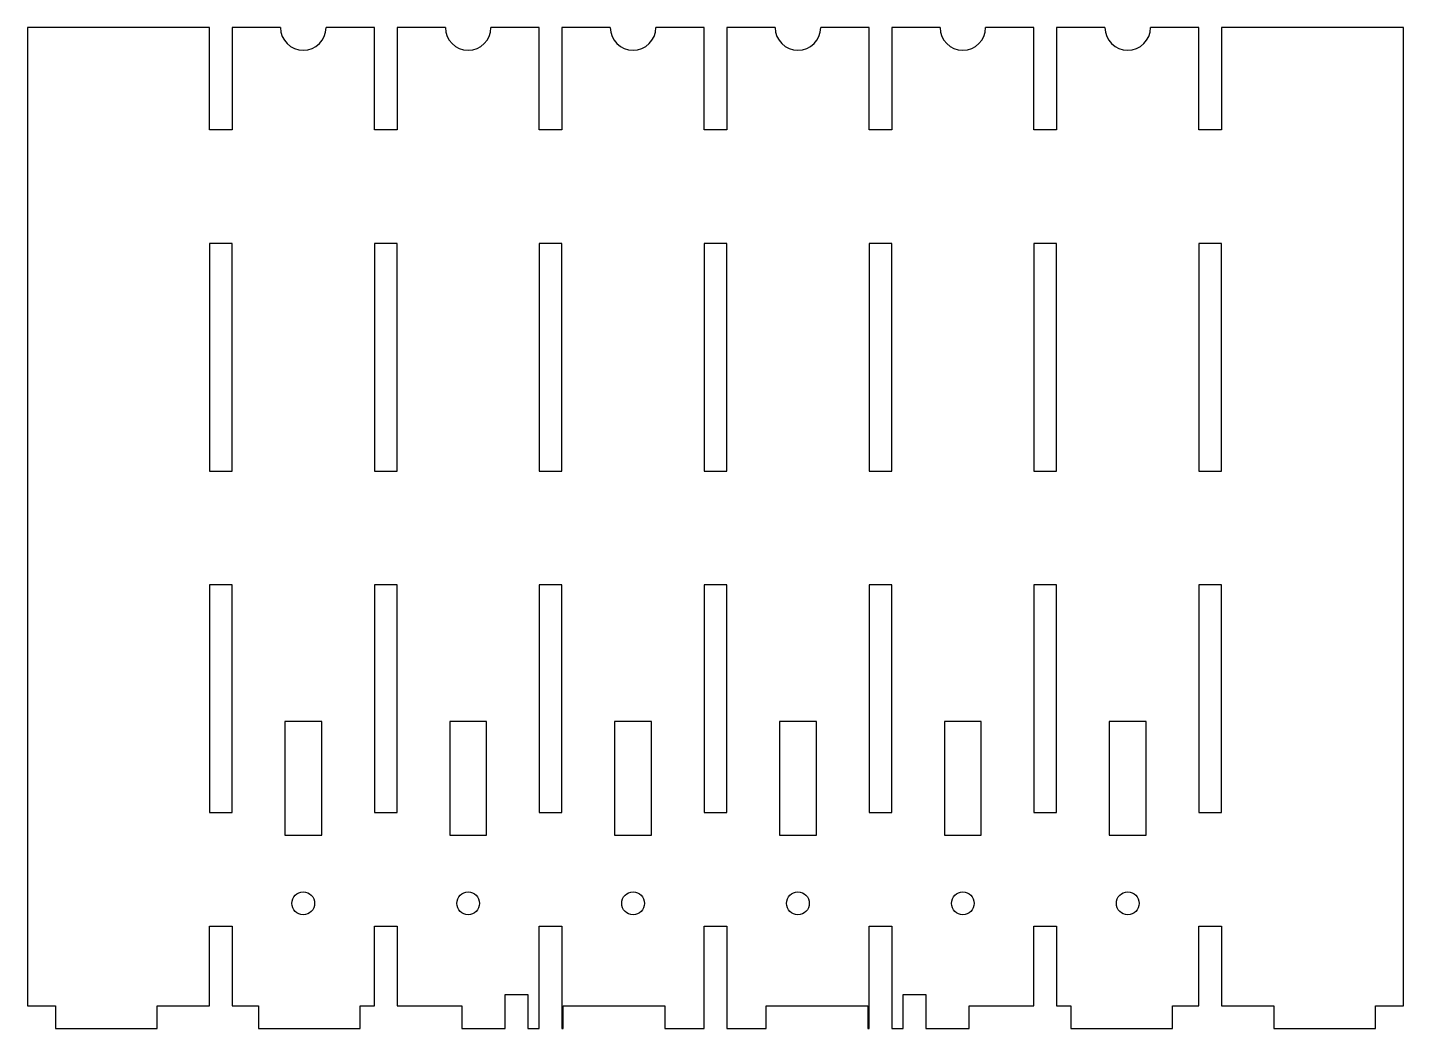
# Model space of a CAD drawing. Header units: millimetres. Extents: x -121 to 121, y -96 to 80.
import ezdxf

# ---------------------------------------------------------------- set-up
doc = ezdxf.new("R2010")
doc.units = ezdxf.units.MM
doc.layers.get('0').update_dxf_attribs({"linetype": 'CONTINUOUS'})

msp = doc.modelspace()

# ---------------------------------------------------------------- linework, layer by layer
for p, q in [((-89, 80), (-121, 80)), ((-121, 80), (-121, -92)), ((-89, 62), (-89, 80)), ((-76.5, 80), (-85, 80)), ((-85, 80), (-85, 62)), ((-60, 80), (-68.5, 80)), ((-60, 62), (-60, 80)), ((-47.5, 80), (-56, 80)), ((-56, 80), (-56, 62)), ((-31, 80), (-39.5, 80)), ((-31, 62), (-31, 80)), ((-18.5, 80), (-27, 80)), ((-27, 80), (-27, 62)), ((-2, 80), (-10.5, 80)), ((-2, 62), (-2, 80)), ((10.5, 80), (2, 80)), ((2, 80), (2, 62)), ((27, 80), (18.5, 80)), ((27, 62), (27, 80)), ((39.5, 80), (31, 80)), ((31, 80), (31, 62)), ((56, 80), (47.5, 80)), ((56, 62), (56, 80)), ((68.5, 80), (60, 80)), ((60, 80), (60, 62)), ((85, 80), (76.5, 80)), ((85, 62), (85, 80)), ((121, 80), (89, 80)), ((89, 80), (89, 62)), ((121, -92), (121, 80)), ((-85, 62), (-89, 62)), ((-56, 62), (-60, 62)), ((-27, 62), (-31, 62)), ((2, 62), (-2, 62)), ((31, 62), (27, 62)), ((60, 62), (56, 62)), ((89, 62), (85, 62)), ((-89, -92), (-89, -78)), ((-89, -78), (-85, -78)), ((-85, -78), (-85, -92)), ((-60, -92), (-60, -78)), ((-60, -78), (-56, -78)), ((-56, -78), (-56, -92)), ((-31, -96), (-31, -78)), ((-31, -78), (-27, -78)), ((-27, -78), (-27, -96)), ((-2, -96), (-2, -78)), ((-2, -78), (2, -78)), ((2, -78), (2, -96)), ((27, -96), (27, -78)), ((27, -78), (31, -78)), ((31, -78), (31, -96)), ((56, -92), (56, -78)), ((56, -78), (60, -78)), ((60, -78), (60, -92)), ((85, -92), (85, -78)), ((85, -78), (89, -78)), ((89, -78), (89, -92)), ((-37, -90), (-33, -90)), ((-37, -96), (-37, -90)), ((-33, -90), (-33, -96)), ((33, -90), (37, -90)), ((33, -96), (33, -90)), ((37, -90), (37, -96)), ((-121, -92), (-116.07, -92)), ((-116.07, -92), (-116.07, -96)), ((-98.21, -96), (-98.21, -92)), ((-98.21, -92), (-89, -92)), ((-85, -92), (-80.36, -92)), ((-80.36, -92), (-80.36, -96)), ((-62.5, -96), (-62.5, -92)), ((-62.5, -92), (-60, -92)), ((-56, -92), (-44.64, -92)), ((-44.64, -92), (-44.64, -96)), ((-26.79, -96), (-26.79, -92)), ((-26.79, -92), (-8.93, -92)), ((-8.93, -92), (-8.93, -96)), ((8.93, -96), (8.93, -92)), ((8.93, -92), (26.79, -92)), ((26.79, -92), (26.79, -96)), ((44.64, -96), (44.64, -92)), ((44.64, -92), (56, -92)), ((60, -92), (62.5, -92)), ((62.5, -92), (62.5, -96)), ((80.36, -96), (80.36, -92)), ((80.36, -92), (85, -92)), ((89, -92), (98.21, -92)), ((98.21, -92), (98.21, -96)), ((116.07, -96), (116.07, -92)), ((116.07, -92), (121, -92)), ((-116.07, -96), (-98.21, -96)), ((-80.36, -96), (-62.5, -96)), ((-44.64, -96), (-37, -96)), ((-33, -96), (-31, -96)), ((-27, -96), (-26.79, -96)), ((-8.93, -96), (-2, -96)), ((2, -96), (8.93, -96)), ((26.79, -96), (27, -96)), ((31, -96), (33, -96)), ((37, -96), (44.64, -96)), ((62.5, -96), (80.36, -96)), ((98.21, -96), (116.07, -96))]:
    msp.add_line(p, q)
for points in [[(-89, 42), (-89, 2), (-85, 2), (-85, 42)], [(-60, 42), (-60, 2), (-56, 2), (-56, 42)], [(-31, 42), (-31, 2), (-27, 2), (-27, 42)], [(-2, 42), (-2, 2), (2, 2), (2, 42)], [(27, 42), (27, 2), (31, 2), (31, 42)], [(56, 42), (56, 2), (60, 2), (60, 42)], [(85, 42), (85, 2), (89, 2), (89, 42)], [(-89, -18), (-89, -58), (-85, -58), (-85, -18)], [(-60, -18), (-60, -58), (-56, -58), (-56, -18)], [(-31, -18), (-31, -58), (-27, -58), (-27, -18)], [(-2, -18), (-2, -58), (2, -58), (2, -18)], [(27, -18), (27, -58), (31, -58), (31, -18)], [(56, -18), (56, -58), (60, -58), (60, -18)], [(85, -18), (85, -58), (89, -58), (89, -18)], [(-75.75, -42), (-75.75, -62), (-69.25, -62), (-69.25, -42)], [(-46.75, -42), (-46.75, -62), (-40.25, -62), (-40.25, -42)], [(-17.75, -42), (-17.75, -62), (-11.25, -62), (-11.25, -42)], [(11.25, -42), (11.25, -62), (17.75, -62), (17.75, -42)], [(40.25, -42), (40.25, -62), (46.75, -62), (46.75, -42)], [(69.25, -62), (75.75, -62), (75.75, -42), (69.25, -42)]]:
    msp.add_lwpolyline(points, close=True)
for centre in [(-72.5, -74), (-43.5, -74), (-14.5, -74), (14.5, -74), (43.5, -74), (72.5, -74)]:
    msp.add_circle(centre, 2)
for centre in [(-72.5, 80), (-43.5, 80), (-14.5, 80), (14.5, 80), (43.5, 80), (72.5, 80)]:
    msp.add_arc(centre, 4, -180, 0)

doc.saveas('drawing.dxf')
